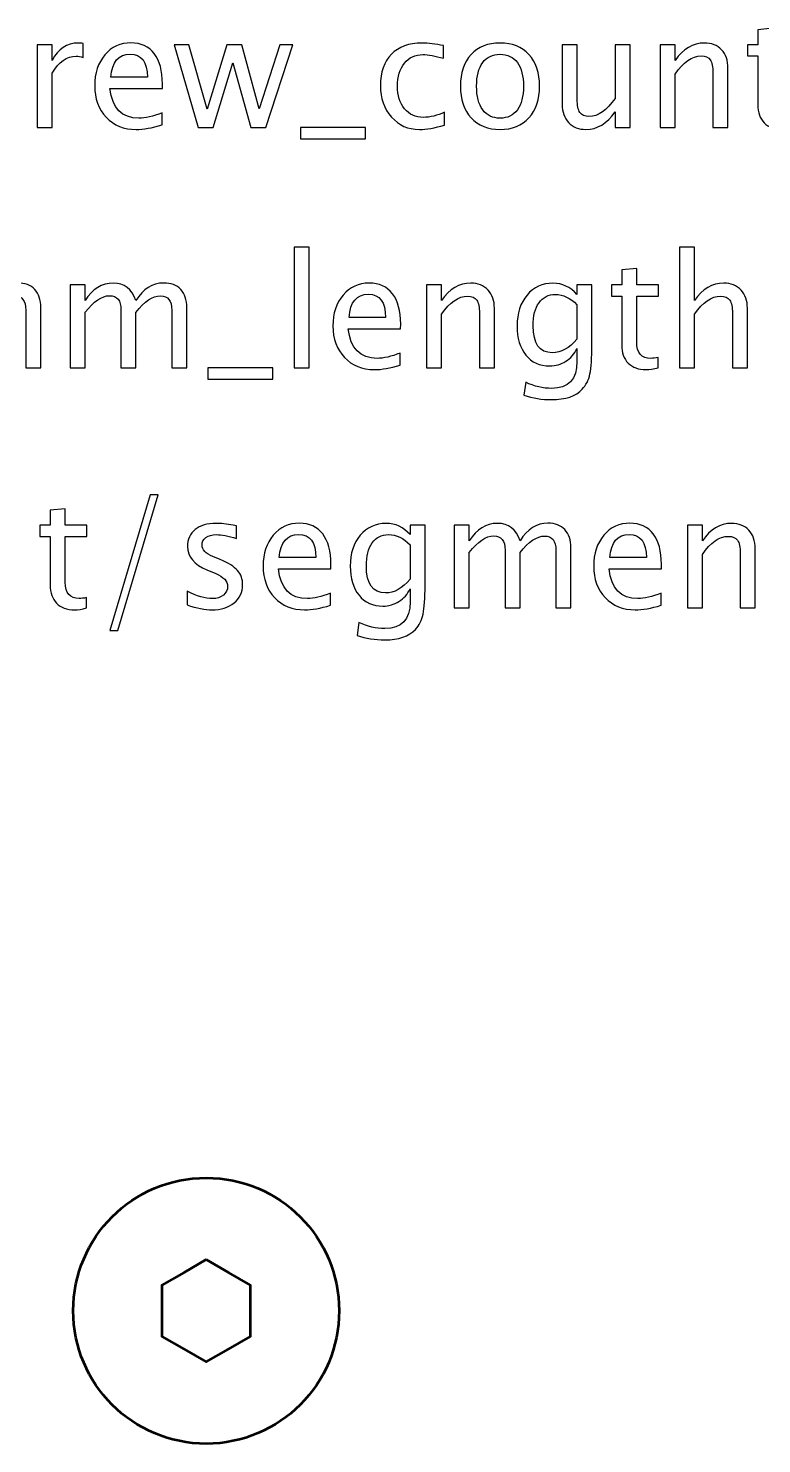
# Model space of a CAD drawing. Header units: centimetres. Extents: x -3.07 to 3.04, y -2.5 to 4.44.
# Drawn here: x -0.401 to 1.253, y 1.2 to 4.394 of the extents above; entities that cross this region are included whole.
import ezdxf

# ---------------------------------------------------------------- set-up
doc = ezdxf.new("R2010")
doc.units = ezdxf.units.CM
doc.header["$MEASUREMENT"] = 0
doc.layers.add('Layer 1', color=7, linetype='Continuous')

msp = doc.modelspace()

# ---------------------------------------------------------------- linework, layer by layer
at = {"layer": 'Layer 1', "lineweight": 53}
msp.add_ellipse((0, 1.5), major_axis=(0, 0.3), ratio=1, dxfattribs=at)
at = {"layer": 'Layer 1'}
for points, knots in [([(1.32685, 4.1705), (1.31638, 4.16762), (1.30727, 4.16621), (1.29956, 4.16621), (1.29956, 4.16621), (1.28228, 4.16621), (1.26881, 4.17115), (1.25917, 4.18102), (1.25917, 4.18102), (1.24947, 4.1909), (1.24465, 4.2046), (1.24465, 4.22218), (1.24465, 4.22218), (1.24465, 4.22218), (1.24465, 4.33201), (1.24465, 4.33201), (1.24465, 4.33201), (1.24465, 4.33201), (1.22125, 4.33201), (1.22125, 4.33201), (1.22125, 4.33201), (1.22125, 4.33201), (1.22125, 4.35741), (1.22125, 4.35741), (1.22125, 4.35741), (1.22125, 4.35741), (1.24465, 4.35741), (1.24465, 4.35741), (1.24465, 4.35741), (1.24465, 4.35741), (1.24465, 4.39122), (1.24465, 4.39122), (1.24465, 4.39122), (1.24465, 4.39122), (1.27851, 4.39446), (1.27851, 4.39446), (1.27851, 4.39446), (1.27851, 4.39446), (1.27851, 4.35741), (1.27851, 4.35741), (1.27851, 4.35741), (1.27851, 4.35741), (1.32755, 4.35741), (1.32755, 4.35741), (1.32755, 4.35741), (1.32755, 4.35741), (1.32755, 4.33201), (1.32755, 4.33201), (1.32755, 4.33201), (1.32755, 4.33201), (1.27851, 4.33201), (1.27851, 4.33201), (1.27851, 4.33201), (1.27851, 4.33201), (1.27851, 4.2283), (1.27851, 4.2283), (1.27851, 4.2283), (1.27851, 4.20384), (1.28916, 4.19161), (1.31038, 4.19161), (1.31038, 4.19161), (1.31491, 4.19161), (1.32038, 4.19237), (1.32685, 4.19384), (1.32685, 4.19384), (1.32685, 4.19384), (1.32685, 4.1705), (1.32685, 4.1705)], [0, 0, 0, 0, 0.0555556, 0.0555556, 0.0555556, 0.0555556, 0.1111111, 0.1111111, 0.1111111, 0.1111111, 0.1666667, 0.1666667, 0.1666667, 0.1666667, 0.2222222, 0.2222222, 0.2222222, 0.2222222, 0.2777778, 0.2777778, 0.2777778, 0.2777778, 0.3333333, 0.3333333, 0.3333333, 0.3333333, 0.3888889, 0.3888889, 0.3888889, 0.3888889, 0.4444444, 0.4444444, 0.4444444, 0.4444444, 0.5, 0.5, 0.5, 0.5, 0.5555556, 0.5555556, 0.5555556, 0.5555556, 0.6111111, 0.6111111, 0.6111111, 0.6111111, 0.6666667, 0.6666667, 0.6666667, 0.6666667, 0.7222222, 0.7222222, 0.7222222, 0.7222222, 0.7777778, 0.7777778, 0.7777778, 0.7777778, 0.8333333, 0.8333333, 0.8333333, 0.8333333, 0.8888889, 0.8888889, 0.8888889, 0.8888889, 1, 1, 1, 1]), ([(-0.3812, 4.17044), (-0.3812, 4.17044), (-0.3812, 4.35741), (-0.3812, 4.35741), (-0.3812, 4.35741), (-0.3812, 4.35741), (-0.34734, 4.35741), (-0.34734, 4.35741), (-0.34734, 4.35741), (-0.34734, 4.35741), (-0.34734, 4.32208), (-0.34734, 4.32208), (-0.34734, 4.32208), (-0.33387, 4.34824), (-0.31435, 4.36129), (-0.28872, 4.36129), (-0.28872, 4.36129), (-0.28525, 4.36129), (-0.2816, 4.361), (-0.27784, 4.36041), (-0.27784, 4.36041), (-0.27784, 4.36041), (-0.27784, 4.32872), (-0.27784, 4.32872), (-0.27784, 4.32872), (-0.28372, 4.33066), (-0.28889, 4.33166), (-0.29336, 4.33166), (-0.29336, 4.33166), (-0.31488, 4.33166), (-0.33287, 4.31896), (-0.34734, 4.2935), (-0.34734, 4.2935), (-0.34734, 4.2935), (-0.34734, 4.17044), (-0.34734, 4.17044), (-0.34734, 4.17044), (-0.34734, 4.17044), (-0.3812, 4.17044), (-0.3812, 4.17044)], [0, 0, 0, 0, 0.0909091, 0.0909091, 0.0909091, 0.0909091, 0.1818182, 0.1818182, 0.1818182, 0.1818182, 0.2727273, 0.2727273, 0.2727273, 0.2727273, 0.3636364, 0.3636364, 0.3636364, 0.3636364, 0.4545455, 0.4545455, 0.4545455, 0.4545455, 0.5454545, 0.5454545, 0.5454545, 0.5454545, 0.6363636, 0.6363636, 0.6363636, 0.6363636, 0.7272727, 0.7272727, 0.7272727, 0.7272727, 0.8181818, 0.8181818, 0.8181818, 0.8181818, 1, 1, 1, 1]), ([(-0.09962, 4.17644), (-0.12238, 4.16962), (-0.14184, 4.16621), (-0.15807, 4.16621), (-0.15807, 4.16621), (-0.18576, 4.16621), (-0.20828, 4.17538), (-0.22562, 4.19366), (-0.22562, 4.19366), (-0.24297, 4.21195), (-0.25167, 4.23565), (-0.25167, 4.26481), (-0.25167, 4.26481), (-0.25167, 4.29309), (-0.24403, 4.31631), (-0.22868, 4.33448), (-0.22868, 4.33448), (-0.21333, 4.35259), (-0.1937, 4.36165), (-0.16977, 4.36165), (-0.16977, 4.36165), (-0.14713, 4.36165), (-0.12961, 4.35359), (-0.11726, 4.33748), (-0.11726, 4.33748), (-0.10491, 4.32137), (-0.09874, 4.29856), (-0.09874, 4.26898), (-0.09874, 4.26898), (-0.09874, 4.26898), (-0.09892, 4.25864), (-0.09892, 4.25864), (-0.09892, 4.25864), (-0.09892, 4.25864), (-0.2171, 4.25864), (-0.2171, 4.25864), (-0.2171, 4.25864), (-0.21216, 4.21395), (-0.19034, 4.19161), (-0.15172, 4.19161), (-0.15172, 4.19161), (-0.13755, 4.19161), (-0.1202, 4.1956), (-0.09962, 4.2036), (-0.09962, 4.2036), (-0.09962, 4.2036), (-0.09962, 4.17644), (-0.09962, 4.17644)], [0, 0, 0, 0, 0.0769231, 0.0769231, 0.0769231, 0.0769231, 0.1538462, 0.1538462, 0.1538462, 0.1538462, 0.2307692, 0.2307692, 0.2307692, 0.2307692, 0.3076923, 0.3076923, 0.3076923, 0.3076923, 0.3846154, 0.3846154, 0.3846154, 0.3846154, 0.4615385, 0.4615385, 0.4615385, 0.4615385, 0.5384615, 0.5384615, 0.5384615, 0.5384615, 0.6153846, 0.6153846, 0.6153846, 0.6153846, 0.6923077, 0.6923077, 0.6923077, 0.6923077, 0.7692308, 0.7692308, 0.7692308, 0.7692308, 0.8461538, 0.8461538, 0.8461538, 0.8461538, 1, 1, 1, 1]), ([(-0.01842, 4.17044), (-0.01842, 4.17044), (-0.07204, 4.35741), (-0.07204, 4.35741), (-0.07204, 4.35741), (-0.07204, 4.35741), (-0.039, 4.35741), (-0.039, 4.35741), (-0.039, 4.35741), (-0.039, 4.35741), (0.0021, 4.21224), (0.0021, 4.21224), (0.0021, 4.21224), (0.0021, 4.21224), (0.04643, 4.35741), (0.04643, 4.35741), (0.04643, 4.35741), (0.04643, 4.35741), (0.0803, 4.35741), (0.0803, 4.35741), (0.0803, 4.35741), (0.0803, 4.35741), (0.11928, 4.21248), (0.11928, 4.21248), (0.11928, 4.21248), (0.11928, 4.21248), (0.16644, 4.35741), (0.16644, 4.35741), (0.16644, 4.35741), (0.16644, 4.35741), (0.19536, 4.35741), (0.19536, 4.35741), (0.19536, 4.35741), (0.19536, 4.35741), (0.13433, 4.17044), (0.13433, 4.17044), (0.13433, 4.17044), (0.13433, 4.17044), (0.10047, 4.17044), (0.10047, 4.17044), (0.10047, 4.17044), (0.10047, 4.17044), (0.06037, 4.31626), (0.06037, 4.31626), (0.06037, 4.31626), (0.06037, 4.31626), (0.01545, 4.17044), (0.01545, 4.17044), (0.01545, 4.17044), (0.01545, 4.17044), (-0.01842, 4.17044), (-0.01842, 4.17044)], [0, 0, 0, 0, 0.0714286, 0.0714286, 0.0714286, 0.0714286, 0.1428571, 0.1428571, 0.1428571, 0.1428571, 0.2142857, 0.2142857, 0.2142857, 0.2142857, 0.2857143, 0.2857143, 0.2857143, 0.2857143, 0.3571429, 0.3571429, 0.3571429, 0.3571429, 0.4285714, 0.4285714, 0.4285714, 0.4285714, 0.5, 0.5, 0.5, 0.5, 0.5714286, 0.5714286, 0.5714286, 0.5714286, 0.6428571, 0.6428571, 0.6428571, 0.6428571, 0.7142857, 0.7142857, 0.7142857, 0.7142857, 0.7857143, 0.7857143, 0.7857143, 0.7857143, 0.8571429, 0.8571429, 0.8571429, 0.8571429, 1, 1, 1, 1]), ([(0.53774, 4.17608), (0.51581, 4.1695), (0.49688, 4.16621), (0.48094, 4.16621), (0.48094, 4.16621), (0.45566, 4.16621), (0.43473, 4.17556), (0.41809, 4.19419), (0.41809, 4.19419), (0.40145, 4.21289), (0.3931, 4.23647), (0.3931, 4.26487), (0.3931, 4.26487), (0.3931, 4.29521), (0.40133, 4.3189), (0.41779, 4.33584), (0.41779, 4.33584), (0.43426, 4.35283), (0.45725, 4.36129), (0.48676, 4.36129), (0.48676, 4.36129), (0.50129, 4.36129), (0.51763, 4.35929), (0.53562, 4.3553), (0.53562, 4.3553), (0.53562, 4.3553), (0.53562, 4.32672), (0.53562, 4.32672), (0.53562, 4.32672), (0.51651, 4.33237), (0.50093, 4.33519), (0.48894, 4.33519), (0.48894, 4.33519), (0.47153, 4.33519), (0.4576, 4.32866), (0.44719, 4.31567), (0.44719, 4.31567), (0.43679, 4.30267), (0.43155, 4.28533), (0.43155, 4.26369), (0.43155, 4.26369), (0.43155, 4.2427), (0.43696, 4.22577), (0.44772, 4.21277), (0.44772, 4.21277), (0.45848, 4.19984), (0.47253, 4.19337), (0.49, 4.19337), (0.49, 4.19337), (0.50546, 4.19337), (0.52134, 4.19737), (0.53774, 4.20537), (0.53774, 4.20537), (0.53774, 4.20537), (0.53774, 4.17608), (0.53774, 4.17608)], [0, 0, 0, 0, 0.0666667, 0.0666667, 0.0666667, 0.0666667, 0.1333333, 0.1333333, 0.1333333, 0.1333333, 0.2, 0.2, 0.2, 0.2, 0.2666667, 0.2666667, 0.2666667, 0.2666667, 0.3333333, 0.3333333, 0.3333333, 0.3333333, 0.4, 0.4, 0.4, 0.4, 0.4666667, 0.4666667, 0.4666667, 0.4666667, 0.5333333, 0.5333333, 0.5333333, 0.5333333, 0.6, 0.6, 0.6, 0.6, 0.6666667, 0.6666667, 0.6666667, 0.6666667, 0.7333333, 0.7333333, 0.7333333, 0.7333333, 0.8, 0.8, 0.8, 0.8, 0.8666667, 0.8666667, 0.8666667, 0.8666667, 1, 1, 1, 1]), ([(0.66303, 4.16621), (0.63558, 4.16621), (0.61382, 4.17497), (0.59783, 4.19249), (0.59783, 4.19249), (0.58178, 4.21001), (0.57378, 4.23382), (0.57378, 4.26387), (0.57378, 4.26387), (0.57378, 4.29385), (0.58178, 4.31761), (0.59783, 4.33507), (0.59783, 4.33507), (0.61382, 4.35253), (0.63558, 4.36129), (0.66303, 4.36129), (0.66303, 4.36129), (0.69049, 4.36129), (0.71225, 4.35253), (0.72824, 4.33507), (0.72824, 4.33507), (0.74429, 4.31761), (0.75229, 4.29385), (0.75229, 4.26387), (0.75229, 4.26387), (0.75229, 4.23382), (0.74429, 4.21001), (0.72824, 4.19249), (0.72824, 4.19249), (0.71225, 4.17497), (0.69049, 4.16621), (0.66303, 4.16621)], [0, 0, 0, 0, 0.1111111, 0.1111111, 0.1111111, 0.1111111, 0.2222222, 0.2222222, 0.2222222, 0.2222222, 0.3333333, 0.3333333, 0.3333333, 0.3333333, 0.4444444, 0.4444444, 0.4444444, 0.4444444, 0.5555556, 0.5555556, 0.5555556, 0.5555556, 0.6666667, 0.6666667, 0.6666667, 0.6666667, 0.7777778, 0.7777778, 0.7777778, 0.7777778, 1, 1, 1, 1]), ([(0.92244, 4.17044), (0.92244, 4.17044), (0.92244, 4.2056), (0.92244, 4.2056), (0.92244, 4.2056), (0.90439, 4.17932), (0.88246, 4.16621), (0.85671, 4.16621), (0.85671, 4.16621), (0.84036, 4.16621), (0.82737, 4.17132), (0.81772, 4.18161), (0.81772, 4.18161), (0.80802, 4.1919), (0.8032, 4.20572), (0.8032, 4.22318), (0.8032, 4.22318), (0.8032, 4.22318), (0.8032, 4.35741), (0.8032, 4.35741), (0.8032, 4.35741), (0.8032, 4.35741), (0.83707, 4.35741), (0.83707, 4.35741), (0.83707, 4.35741), (0.83707, 4.35741), (0.83707, 4.23423), (0.83707, 4.23423), (0.83707, 4.23423), (0.83707, 4.22018), (0.83912, 4.21025), (0.84318, 4.20437), (0.84318, 4.20437), (0.8473, 4.19843), (0.85412, 4.19549), (0.8637, 4.19549), (0.8637, 4.19549), (0.8844, 4.19549), (0.90404, 4.20907), (0.92244, 4.23629), (0.92244, 4.23629), (0.92244, 4.23629), (0.92244, 4.35741), (0.92244, 4.35741), (0.92244, 4.35741), (0.92244, 4.35741), (0.95631, 4.35741), (0.95631, 4.35741), (0.95631, 4.35741), (0.95631, 4.35741), (0.95631, 4.17044), (0.95631, 4.17044), (0.95631, 4.17044), (0.95631, 4.17044), (0.92244, 4.17044), (0.92244, 4.17044)], [0, 0, 0, 0, 0.0666667, 0.0666667, 0.0666667, 0.0666667, 0.1333333, 0.1333333, 0.1333333, 0.1333333, 0.2, 0.2, 0.2, 0.2, 0.2666667, 0.2666667, 0.2666667, 0.2666667, 0.3333333, 0.3333333, 0.3333333, 0.3333333, 0.4, 0.4, 0.4, 0.4, 0.4666667, 0.4666667, 0.4666667, 0.4666667, 0.5333333, 0.5333333, 0.5333333, 0.5333333, 0.6, 0.6, 0.6, 0.6, 0.6666667, 0.6666667, 0.6666667, 0.6666667, 0.7333333, 0.7333333, 0.7333333, 0.7333333, 0.8, 0.8, 0.8, 0.8, 0.8666667, 0.8666667, 0.8666667, 0.8666667, 1, 1, 1, 1]), ([(1.02428, 4.17044), (1.02428, 4.17044), (1.02428, 4.35741), (1.02428, 4.35741), (1.02428, 4.35741), (1.02428, 4.35741), (1.05814, 4.35741), (1.05814, 4.35741), (1.05814, 4.35741), (1.05814, 4.35741), (1.05814, 4.32208), (1.05814, 4.32208), (1.05814, 4.32208), (1.07608, 4.34824), (1.09807, 4.36129), (1.12405, 4.36129), (1.12405, 4.36129), (1.1404, 4.36129), (1.15339, 4.35618), (1.16298, 4.34589), (1.16298, 4.34589), (1.17256, 4.33566), (1.17738, 4.32184), (1.17738, 4.30456), (1.17738, 4.30456), (1.17738, 4.30456), (1.17738, 4.17044), (1.17738, 4.17044), (1.17738, 4.17044), (1.17738, 4.17044), (1.14352, 4.17044), (1.14352, 4.17044), (1.14352, 4.17044), (1.14352, 4.17044), (1.14352, 4.2935), (1.14352, 4.2935), (1.14352, 4.2935), (1.14352, 4.30738), (1.14146, 4.31726), (1.1374, 4.32313), (1.1374, 4.32313), (1.13329, 4.32907), (1.12652, 4.33201), (1.11706, 4.33201), (1.11706, 4.33201), (1.09624, 4.33201), (1.07661, 4.31843), (1.05814, 4.29127), (1.05814, 4.29127), (1.05814, 4.29127), (1.05814, 4.17044), (1.05814, 4.17044), (1.05814, 4.17044), (1.05814, 4.17044), (1.02428, 4.17044), (1.02428, 4.17044)], [0, 0, 0, 0, 0.0666667, 0.0666667, 0.0666667, 0.0666667, 0.1333333, 0.1333333, 0.1333333, 0.1333333, 0.2, 0.2, 0.2, 0.2, 0.2666667, 0.2666667, 0.2666667, 0.2666667, 0.3333333, 0.3333333, 0.3333333, 0.3333333, 0.4, 0.4, 0.4, 0.4, 0.4666667, 0.4666667, 0.4666667, 0.4666667, 0.5333333, 0.5333333, 0.5333333, 0.5333333, 0.6, 0.6, 0.6, 0.6, 0.6666667, 0.6666667, 0.6666667, 0.6666667, 0.7333333, 0.7333333, 0.7333333, 0.7333333, 0.8, 0.8, 0.8, 0.8, 0.8666667, 0.8666667, 0.8666667, 0.8666667, 1, 1, 1, 1]), ([(-0.21533, 4.28404), (-0.21533, 4.28404), (-0.13278, 4.28404), (-0.13278, 4.28404), (-0.13278, 4.28404), (-0.13278, 4.31884), (-0.14578, 4.33625), (-0.17171, 4.33625), (-0.17171, 4.33625), (-0.19781, 4.33625), (-0.21233, 4.31884), (-0.21533, 4.28404)], [0, 0, 0, 0, 0.25, 0.25, 0.25, 0.25, 0.5, 0.5, 0.5, 0.5, 1, 1, 1, 1]), ([(0.66297, 4.19161), (0.67973, 4.19161), (0.69278, 4.1979), (0.70207, 4.21054), (0.70207, 4.21054), (0.71131, 4.22312), (0.71595, 4.24094), (0.71595, 4.26387), (0.71595, 4.26387), (0.71595, 4.28674), (0.71131, 4.3045), (0.70207, 4.31708), (0.70207, 4.31708), (0.69278, 4.3296), (0.67973, 4.33589), (0.66297, 4.33589), (0.66297, 4.33589), (0.64616, 4.33589), (0.63311, 4.3296), (0.62393, 4.31708), (0.62393, 4.31708), (0.6147, 4.3045), (0.61012, 4.28674), (0.61012, 4.26387), (0.61012, 4.26387), (0.61012, 4.24094), (0.6147, 4.22312), (0.62393, 4.21054), (0.62393, 4.21054), (0.63311, 4.1979), (0.64616, 4.19161), (0.66297, 4.19161)], [0, 0, 0, 0, 0.1111111, 0.1111111, 0.1111111, 0.1111111, 0.2222222, 0.2222222, 0.2222222, 0.2222222, 0.3333333, 0.3333333, 0.3333333, 0.3333333, 0.4444444, 0.4444444, 0.4444444, 0.4444444, 0.5555556, 0.5555556, 0.5555556, 0.5555556, 0.6666667, 0.6666667, 0.6666667, 0.6666667, 0.7777778, 0.7777778, 0.7777778, 0.7777778, 1, 1, 1, 1]), ([(0.21248, 4.14504), (0.21248, 4.14504), (0.21248, 4.17044), (0.21248, 4.17044), (0.21248, 4.17044), (0.21248, 4.17044), (0.35923, 4.17044), (0.35923, 4.17044), (0.35923, 4.17044), (0.35923, 4.17044), (0.35923, 4.14504), (0.35923, 4.14504), (0.35923, 4.14504), (0.35923, 4.14504), (0.21248, 4.14504), (0.21248, 4.14504)], [0, 0, 0, 0, 0.2, 0.2, 0.2, 0.2, 0.4, 0.4, 0.4, 0.4, 0.6, 0.6, 0.6, 0.6, 1, 1, 1, 1]), ([(0.19876, 3.62834), (0.19876, 3.62834), (0.19876, 3.90033), (0.19876, 3.90033), (0.19876, 3.90033), (0.19876, 3.90033), (0.23262, 3.90033), (0.23262, 3.90033), (0.23262, 3.90033), (0.23262, 3.90033), (0.23262, 3.62834), (0.23262, 3.62834), (0.23262, 3.62834), (0.23262, 3.62834), (0.19876, 3.62834), (0.19876, 3.62834)], [0, 0, 0, 0, 0.2, 0.2, 0.2, 0.2, 0.4, 0.4, 0.4, 0.4, 0.6, 0.6, 0.6, 0.6, 1, 1, 1, 1]), ([(1.06813, 3.62834), (1.06813, 3.62834), (1.06813, 3.90033), (1.06813, 3.90033), (1.06813, 3.90033), (1.06813, 3.90033), (1.10199, 3.90033), (1.10199, 3.90033), (1.10199, 3.90033), (1.10199, 3.90033), (1.10199, 3.77998), (1.10199, 3.77998), (1.10199, 3.77998), (1.11993, 3.80614), (1.14192, 3.81919), (1.1679, 3.81919), (1.1679, 3.81919), (1.18425, 3.81919), (1.19724, 3.81408), (1.20683, 3.80379), (1.20683, 3.80379), (1.21641, 3.79356), (1.22123, 3.77974), (1.22123, 3.76246), (1.22123, 3.76246), (1.22123, 3.76246), (1.22123, 3.62834), (1.22123, 3.62834), (1.22123, 3.62834), (1.22123, 3.62834), (1.18737, 3.62834), (1.18737, 3.62834), (1.18737, 3.62834), (1.18737, 3.62834), (1.18737, 3.7514), (1.18737, 3.7514), (1.18737, 3.7514), (1.18737, 3.76528), (1.18531, 3.77516), (1.18125, 3.78103), (1.18125, 3.78103), (1.17714, 3.78697), (1.17037, 3.78991), (1.16091, 3.78991), (1.16091, 3.78991), (1.14009, 3.78991), (1.12046, 3.77633), (1.10199, 3.74917), (1.10199, 3.74917), (1.10199, 3.74917), (1.10199, 3.62834), (1.10199, 3.62834), (1.10199, 3.62834), (1.10199, 3.62834), (1.06813, 3.62834), (1.06813, 3.62834)], [0, 0, 0, 0, 0.0666667, 0.0666667, 0.0666667, 0.0666667, 0.1333333, 0.1333333, 0.1333333, 0.1333333, 0.2, 0.2, 0.2, 0.2, 0.2666667, 0.2666667, 0.2666667, 0.2666667, 0.3333333, 0.3333333, 0.3333333, 0.3333333, 0.4, 0.4, 0.4, 0.4, 0.4666667, 0.4666667, 0.4666667, 0.4666667, 0.5333333, 0.5333333, 0.5333333, 0.5333333, 0.6, 0.6, 0.6, 0.6, 0.6666667, 0.6666667, 0.6666667, 0.6666667, 0.7333333, 0.7333333, 0.7333333, 0.7333333, 0.8, 0.8, 0.8, 0.8, 0.8666667, 0.8666667, 0.8666667, 0.8666667, 1, 1, 1, 1]), ([(1.0198, 3.6284), (1.00933, 3.62552), (1.00022, 3.62411), (0.99251, 3.62411), (0.99251, 3.62411), (0.97523, 3.62411), (0.96176, 3.62905), (0.95212, 3.63892), (0.95212, 3.63892), (0.94242, 3.6488), (0.9376, 3.6625), (0.9376, 3.68008), (0.9376, 3.68008), (0.9376, 3.68008), (0.9376, 3.78991), (0.9376, 3.78991), (0.9376, 3.78991), (0.9376, 3.78991), (0.9142, 3.78991), (0.9142, 3.78991), (0.9142, 3.78991), (0.9142, 3.78991), (0.9142, 3.81531), (0.9142, 3.81531), (0.9142, 3.81531), (0.9142, 3.81531), (0.9376, 3.81531), (0.9376, 3.81531), (0.9376, 3.81531), (0.9376, 3.81531), (0.9376, 3.84912), (0.9376, 3.84912), (0.9376, 3.84912), (0.9376, 3.84912), (0.97146, 3.85236), (0.97146, 3.85236), (0.97146, 3.85236), (0.97146, 3.85236), (0.97146, 3.81531), (0.97146, 3.81531), (0.97146, 3.81531), (0.97146, 3.81531), (1.0205, 3.81531), (1.0205, 3.81531), (1.0205, 3.81531), (1.0205, 3.81531), (1.0205, 3.78991), (1.0205, 3.78991), (1.0205, 3.78991), (1.0205, 3.78991), (0.97146, 3.78991), (0.97146, 3.78991), (0.97146, 3.78991), (0.97146, 3.78991), (0.97146, 3.6862), (0.97146, 3.6862), (0.97146, 3.6862), (0.97146, 3.66174), (0.98211, 3.64951), (1.00333, 3.64951), (1.00333, 3.64951), (1.00786, 3.64951), (1.01333, 3.65027), (1.0198, 3.65174), (1.0198, 3.65174), (1.0198, 3.65174), (1.0198, 3.6284), (1.0198, 3.6284)], [0, 0, 0, 0, 0.0555556, 0.0555556, 0.0555556, 0.0555556, 0.1111111, 0.1111111, 0.1111111, 0.1111111, 0.1666667, 0.1666667, 0.1666667, 0.1666667, 0.2222222, 0.2222222, 0.2222222, 0.2222222, 0.2777778, 0.2777778, 0.2777778, 0.2777778, 0.3333333, 0.3333333, 0.3333333, 0.3333333, 0.3888889, 0.3888889, 0.3888889, 0.3888889, 0.4444444, 0.4444444, 0.4444444, 0.4444444, 0.5, 0.5, 0.5, 0.5, 0.5555556, 0.5555556, 0.5555556, 0.5555556, 0.6111111, 0.6111111, 0.6111111, 0.6111111, 0.6666667, 0.6666667, 0.6666667, 0.6666667, 0.7222222, 0.7222222, 0.7222222, 0.7222222, 0.7777778, 0.7777778, 0.7777778, 0.7777778, 0.8333333, 0.8333333, 0.8333333, 0.8333333, 0.8888889, 0.8888889, 0.8888889, 0.8888889, 1, 1, 1, 1]), ([(-0.63639, 3.62834), (-0.63639, 3.62834), (-0.63639, 3.81531), (-0.63639, 3.81531), (-0.63639, 3.81531), (-0.63639, 3.81531), (-0.60253, 3.81531), (-0.60253, 3.81531), (-0.60253, 3.81531), (-0.60253, 3.81531), (-0.60253, 3.77998), (-0.60253, 3.77998), (-0.60253, 3.77998), (-0.586, 3.80614), (-0.56484, 3.81919), (-0.53891, 3.81919), (-0.53891, 3.81919), (-0.51392, 3.81919), (-0.49693, 3.80614), (-0.48787, 3.77998), (-0.48787, 3.77998), (-0.47182, 3.80638), (-0.45089, 3.81955), (-0.4252, 3.81955), (-0.4252, 3.81955), (-0.40879, 3.81955), (-0.39603, 3.81473), (-0.38692, 3.80502), (-0.38692, 3.80502), (-0.37781, 3.79532), (-0.37322, 3.78174), (-0.37322, 3.76428), (-0.37322, 3.76428), (-0.37322, 3.76428), (-0.37322, 3.62834), (-0.37322, 3.62834), (-0.37322, 3.62834), (-0.37322, 3.62834), (-0.40709, 3.62834), (-0.40709, 3.62834), (-0.40709, 3.62834), (-0.40709, 3.62834), (-0.40709, 3.75869), (-0.40709, 3.75869), (-0.40709, 3.75869), (-0.40709, 3.77998), (-0.41555, 3.79062), (-0.43249, 3.79062), (-0.43249, 3.79062), (-0.45007, 3.79062), (-0.46853, 3.77821), (-0.48787, 3.75334), (-0.48787, 3.75334), (-0.48787, 3.75334), (-0.48787, 3.62834), (-0.48787, 3.62834), (-0.48787, 3.62834), (-0.48787, 3.62834), (-0.52174, 3.62834), (-0.52174, 3.62834), (-0.52174, 3.62834), (-0.52174, 3.62834), (-0.52174, 3.75881), (-0.52174, 3.75881), (-0.52174, 3.75881), (-0.52174, 3.78027), (-0.53032, 3.79097), (-0.54755, 3.79097), (-0.54755, 3.79097), (-0.56466, 3.79097), (-0.58301, 3.77851), (-0.60253, 3.75352), (-0.60253, 3.75352), (-0.60253, 3.75352), (-0.60253, 3.62834), (-0.60253, 3.62834), (-0.60253, 3.62834), (-0.60253, 3.62834), (-0.63639, 3.62834), (-0.63639, 3.62834)], [0, 0, 0, 0, 0.047619, 0.047619, 0.047619, 0.047619, 0.0952381, 0.0952381, 0.0952381, 0.0952381, 0.1428571, 0.1428571, 0.1428571, 0.1428571, 0.1904762, 0.1904762, 0.1904762, 0.1904762, 0.2380952, 0.2380952, 0.2380952, 0.2380952, 0.2857143, 0.2857143, 0.2857143, 0.2857143, 0.3333333, 0.3333333, 0.3333333, 0.3333333, 0.3809524, 0.3809524, 0.3809524, 0.3809524, 0.4285714, 0.4285714, 0.4285714, 0.4285714, 0.4761905, 0.4761905, 0.4761905, 0.4761905, 0.5238095, 0.5238095, 0.5238095, 0.5238095, 0.5714286, 0.5714286, 0.5714286, 0.5714286, 0.6190476, 0.6190476, 0.6190476, 0.6190476, 0.6666667, 0.6666667, 0.6666667, 0.6666667, 0.7142857, 0.7142857, 0.7142857, 0.7142857, 0.7619048, 0.7619048, 0.7619048, 0.7619048, 0.8095238, 0.8095238, 0.8095238, 0.8095238, 0.8571429, 0.8571429, 0.8571429, 0.8571429, 0.9047619, 0.9047619, 0.9047619, 0.9047619, 1, 1, 1, 1]), ([(-0.30701, 3.62834), (-0.30701, 3.62834), (-0.30701, 3.81531), (-0.30701, 3.81531), (-0.30701, 3.81531), (-0.30701, 3.81531), (-0.27315, 3.81531), (-0.27315, 3.81531), (-0.27315, 3.81531), (-0.27315, 3.81531), (-0.27315, 3.77998), (-0.27315, 3.77998), (-0.27315, 3.77998), (-0.25662, 3.80614), (-0.23546, 3.81919), (-0.20953, 3.81919), (-0.20953, 3.81919), (-0.18454, 3.81919), (-0.16755, 3.80614), (-0.15849, 3.77998), (-0.15849, 3.77998), (-0.14244, 3.80638), (-0.12151, 3.81955), (-0.09582, 3.81955), (-0.09582, 3.81955), (-0.07941, 3.81955), (-0.06665, 3.81473), (-0.05754, 3.80502), (-0.05754, 3.80502), (-0.04843, 3.79532), (-0.04384, 3.78174), (-0.04384, 3.76428), (-0.04384, 3.76428), (-0.04384, 3.76428), (-0.04384, 3.62834), (-0.04384, 3.62834), (-0.04384, 3.62834), (-0.04384, 3.62834), (-0.07771, 3.62834), (-0.07771, 3.62834), (-0.07771, 3.62834), (-0.07771, 3.62834), (-0.07771, 3.75869), (-0.07771, 3.75869), (-0.07771, 3.75869), (-0.07771, 3.77998), (-0.08617, 3.79062), (-0.10311, 3.79062), (-0.10311, 3.79062), (-0.12069, 3.79062), (-0.13915, 3.77821), (-0.15849, 3.75334), (-0.15849, 3.75334), (-0.15849, 3.75334), (-0.15849, 3.62834), (-0.15849, 3.62834), (-0.15849, 3.62834), (-0.15849, 3.62834), (-0.19236, 3.62834), (-0.19236, 3.62834), (-0.19236, 3.62834), (-0.19236, 3.62834), (-0.19236, 3.75881), (-0.19236, 3.75881), (-0.19236, 3.75881), (-0.19236, 3.78027), (-0.20094, 3.79097), (-0.21817, 3.79097), (-0.21817, 3.79097), (-0.23528, 3.79097), (-0.25363, 3.77851), (-0.27315, 3.75352), (-0.27315, 3.75352), (-0.27315, 3.75352), (-0.27315, 3.62834), (-0.27315, 3.62834), (-0.27315, 3.62834), (-0.27315, 3.62834), (-0.30701, 3.62834), (-0.30701, 3.62834)], [0, 0, 0, 0, 0.047619, 0.047619, 0.047619, 0.047619, 0.0952381, 0.0952381, 0.0952381, 0.0952381, 0.1428571, 0.1428571, 0.1428571, 0.1428571, 0.1904762, 0.1904762, 0.1904762, 0.1904762, 0.2380952, 0.2380952, 0.2380952, 0.2380952, 0.2857143, 0.2857143, 0.2857143, 0.2857143, 0.3333333, 0.3333333, 0.3333333, 0.3333333, 0.3809524, 0.3809524, 0.3809524, 0.3809524, 0.4285714, 0.4285714, 0.4285714, 0.4285714, 0.4761905, 0.4761905, 0.4761905, 0.4761905, 0.5238095, 0.5238095, 0.5238095, 0.5238095, 0.5714286, 0.5714286, 0.5714286, 0.5714286, 0.6190476, 0.6190476, 0.6190476, 0.6190476, 0.6666667, 0.6666667, 0.6666667, 0.6666667, 0.7142857, 0.7142857, 0.7142857, 0.7142857, 0.7619048, 0.7619048, 0.7619048, 0.7619048, 0.8095238, 0.8095238, 0.8095238, 0.8095238, 0.8571429, 0.8571429, 0.8571429, 0.8571429, 0.9047619, 0.9047619, 0.9047619, 0.9047619, 1, 1, 1, 1]), ([(0.43794, 3.63434), (0.41518, 3.62752), (0.39572, 3.62411), (0.37949, 3.62411), (0.37949, 3.62411), (0.3518, 3.62411), (0.32928, 3.63328), (0.31194, 3.65156), (0.31194, 3.65156), (0.29459, 3.66985), (0.28589, 3.69355), (0.28589, 3.72271), (0.28589, 3.72271), (0.28589, 3.75099), (0.29353, 3.77421), (0.30888, 3.79238), (0.30888, 3.79238), (0.32423, 3.81049), (0.34386, 3.81955), (0.36779, 3.81955), (0.36779, 3.81955), (0.39043, 3.81955), (0.40795, 3.81149), (0.4203, 3.79538), (0.4203, 3.79538), (0.43265, 3.77927), (0.43882, 3.75646), (0.43882, 3.72688), (0.43882, 3.72688), (0.43882, 3.72688), (0.43864, 3.71654), (0.43864, 3.71654), (0.43864, 3.71654), (0.43864, 3.71654), (0.32046, 3.71654), (0.32046, 3.71654), (0.32046, 3.71654), (0.3254, 3.67185), (0.34722, 3.64951), (0.38584, 3.64951), (0.38584, 3.64951), (0.40001, 3.64951), (0.41736, 3.6535), (0.43794, 3.6615), (0.43794, 3.6615), (0.43794, 3.6615), (0.43794, 3.63434), (0.43794, 3.63434)], [0, 0, 0, 0, 0.0769231, 0.0769231, 0.0769231, 0.0769231, 0.1538462, 0.1538462, 0.1538462, 0.1538462, 0.2307692, 0.2307692, 0.2307692, 0.2307692, 0.3076923, 0.3076923, 0.3076923, 0.3076923, 0.3846154, 0.3846154, 0.3846154, 0.3846154, 0.4615385, 0.4615385, 0.4615385, 0.4615385, 0.5384615, 0.5384615, 0.5384615, 0.5384615, 0.6153846, 0.6153846, 0.6153846, 0.6153846, 0.6923077, 0.6923077, 0.6923077, 0.6923077, 0.7692308, 0.7692308, 0.7692308, 0.7692308, 0.8461538, 0.8461538, 0.8461538, 0.8461538, 1, 1, 1, 1]), ([(0.49727, 3.62834), (0.49727, 3.62834), (0.49727, 3.81531), (0.49727, 3.81531), (0.49727, 3.81531), (0.49727, 3.81531), (0.53113, 3.81531), (0.53113, 3.81531), (0.53113, 3.81531), (0.53113, 3.81531), (0.53113, 3.77998), (0.53113, 3.77998), (0.53113, 3.77998), (0.54907, 3.80614), (0.57106, 3.81919), (0.59704, 3.81919), (0.59704, 3.81919), (0.61339, 3.81919), (0.62638, 3.81408), (0.63597, 3.80379), (0.63597, 3.80379), (0.64555, 3.79356), (0.65037, 3.77974), (0.65037, 3.76246), (0.65037, 3.76246), (0.65037, 3.76246), (0.65037, 3.62834), (0.65037, 3.62834), (0.65037, 3.62834), (0.65037, 3.62834), (0.61651, 3.62834), (0.61651, 3.62834), (0.61651, 3.62834), (0.61651, 3.62834), (0.61651, 3.7514), (0.61651, 3.7514), (0.61651, 3.7514), (0.61651, 3.76528), (0.61445, 3.77516), (0.61039, 3.78103), (0.61039, 3.78103), (0.60628, 3.78697), (0.59951, 3.78991), (0.59005, 3.78991), (0.59005, 3.78991), (0.56923, 3.78991), (0.5496, 3.77633), (0.53113, 3.74917), (0.53113, 3.74917), (0.53113, 3.74917), (0.53113, 3.62834), (0.53113, 3.62834), (0.53113, 3.62834), (0.53113, 3.62834), (0.49727, 3.62834), (0.49727, 3.62834)], [0, 0, 0, 0, 0.0666667, 0.0666667, 0.0666667, 0.0666667, 0.1333333, 0.1333333, 0.1333333, 0.1333333, 0.2, 0.2, 0.2, 0.2, 0.2666667, 0.2666667, 0.2666667, 0.2666667, 0.3333333, 0.3333333, 0.3333333, 0.3333333, 0.4, 0.4, 0.4, 0.4, 0.4666667, 0.4666667, 0.4666667, 0.4666667, 0.5333333, 0.5333333, 0.5333333, 0.5333333, 0.6, 0.6, 0.6, 0.6, 0.6666667, 0.6666667, 0.6666667, 0.6666667, 0.7333333, 0.7333333, 0.7333333, 0.7333333, 0.8, 0.8, 0.8, 0.8, 0.8666667, 0.8666667, 0.8666667, 0.8666667, 1, 1, 1, 1]), ([(0.71693, 3.56625), (0.71693, 3.56625), (0.72093, 3.59553), (0.72093, 3.59553), (0.72093, 3.59553), (0.74057, 3.58636), (0.76003, 3.58177), (0.77926, 3.58177), (0.77926, 3.58177), (0.81742, 3.58177), (0.83652, 3.602), (0.83652, 3.64239), (0.83652, 3.64239), (0.83652, 3.64239), (0.83652, 3.67179), (0.83652, 3.67179), (0.83652, 3.67179), (0.83065, 3.65938), (0.8223, 3.6498), (0.81142, 3.64292), (0.81142, 3.64292), (0.80054, 3.63604), (0.78843, 3.63257), (0.77508, 3.63257), (0.77508, 3.63257), (0.75245, 3.63257), (0.73451, 3.64069), (0.72128, 3.65692), (0.72128, 3.65692), (0.70805, 3.67314), (0.70141, 3.69513), (0.70141, 3.72289), (0.70141, 3.72289), (0.70141, 3.75128), (0.70894, 3.77445), (0.72399, 3.79238), (0.72399, 3.79238), (0.7391, 3.81026), (0.75856, 3.81919), (0.78249, 3.81919), (0.78249, 3.81919), (0.80342, 3.81919), (0.82147, 3.81073), (0.83652, 3.79374), (0.83652, 3.79374), (0.83652, 3.79374), (0.83652, 3.81531), (0.83652, 3.81531), (0.83652, 3.81531), (0.83652, 3.81531), (0.87039, 3.81531), (0.87039, 3.81531), (0.87039, 3.81531), (0.87039, 3.81531), (0.87039, 3.67938), (0.87039, 3.67938), (0.87039, 3.67938), (0.87039, 3.65015), (0.86886, 3.62852), (0.86581, 3.61446), (0.86581, 3.61446), (0.86281, 3.60041), (0.85704, 3.58889), (0.8487, 3.57995), (0.8487, 3.57995), (0.83388, 3.56425), (0.81071, 3.55637), (0.77926, 3.55637), (0.77926, 3.55637), (0.75768, 3.55637), (0.73692, 3.55967), (0.71693, 3.56625)], [0, 0, 0, 0, 0.0526316, 0.0526316, 0.0526316, 0.0526316, 0.1052632, 0.1052632, 0.1052632, 0.1052632, 0.1578947, 0.1578947, 0.1578947, 0.1578947, 0.2105263, 0.2105263, 0.2105263, 0.2105263, 0.2631579, 0.2631579, 0.2631579, 0.2631579, 0.3157895, 0.3157895, 0.3157895, 0.3157895, 0.3684211, 0.3684211, 0.3684211, 0.3684211, 0.4210526, 0.4210526, 0.4210526, 0.4210526, 0.4736842, 0.4736842, 0.4736842, 0.4736842, 0.5263158, 0.5263158, 0.5263158, 0.5263158, 0.5789474, 0.5789474, 0.5789474, 0.5789474, 0.6315789, 0.6315789, 0.6315789, 0.6315789, 0.6842105, 0.6842105, 0.6842105, 0.6842105, 0.7368421, 0.7368421, 0.7368421, 0.7368421, 0.7894737, 0.7894737, 0.7894737, 0.7894737, 0.8421053, 0.8421053, 0.8421053, 0.8421053, 0.8947368, 0.8947368, 0.8947368, 0.8947368, 1, 1, 1, 1]), ([(0.32223, 3.74194), (0.32223, 3.74194), (0.40478, 3.74194), (0.40478, 3.74194), (0.40478, 3.74194), (0.40478, 3.77674), (0.39178, 3.79415), (0.36585, 3.79415), (0.36585, 3.79415), (0.33975, 3.79415), (0.32523, 3.77674), (0.32223, 3.74194)], [0, 0, 0, 0, 0.25, 0.25, 0.25, 0.25, 0.5, 0.5, 0.5, 0.5, 1, 1, 1, 1]), ([(0.83652, 3.69302), (0.83652, 3.69302), (0.83652, 3.77057), (0.83652, 3.77057), (0.83652, 3.77057), (0.82159, 3.78603), (0.8053, 3.79379), (0.78772, 3.79379), (0.78772, 3.79379), (0.77208, 3.79379), (0.75985, 3.78756), (0.75103, 3.77504), (0.75103, 3.77504), (0.74216, 3.76257), (0.73775, 3.74523), (0.73775, 3.72312), (0.73775, 3.72312), (0.73775, 3.68249), (0.75215, 3.66221), (0.78102, 3.66221), (0.78102, 3.66221), (0.80066, 3.66221), (0.81918, 3.6725), (0.83652, 3.69302)], [0, 0, 0, 0, 0.1428571, 0.1428571, 0.1428571, 0.1428571, 0.2857143, 0.2857143, 0.2857143, 0.2857143, 0.4285714, 0.4285714, 0.4285714, 0.4285714, 0.5714286, 0.5714286, 0.5714286, 0.5714286, 0.7142857, 0.7142857, 0.7142857, 0.7142857, 1, 1, 1, 1]), ([(0.00332, 3.60294), (0.00332, 3.60294), (0.00332, 3.62834), (0.00332, 3.62834), (0.00332, 3.62834), (0.00332, 3.62834), (0.15007, 3.62834), (0.15007, 3.62834), (0.15007, 3.62834), (0.15007, 3.62834), (0.15007, 3.60294), (0.15007, 3.60294), (0.15007, 3.60294), (0.15007, 3.60294), (0.00332, 3.60294), (0.00332, 3.60294)], [0, 0, 0, 0, 0.2, 0.2, 0.2, 0.2, 0.4, 0.4, 0.4, 0.4, 0.6, 0.6, 0.6, 0.6, 1, 1, 1, 1]), ([(-0.21735, 3.03509), (-0.21735, 3.03509), (-0.12663, 3.3413), (-0.12663, 3.3413), (-0.12663, 3.3413), (-0.12663, 3.3413), (-0.10869, 3.3413), (-0.10869, 3.3413), (-0.10869, 3.3413), (-0.10869, 3.3413), (-0.19942, 3.03509), (-0.19942, 3.03509), (-0.19942, 3.03509), (-0.19942, 3.03509), (-0.21735, 3.03509), (-0.21735, 3.03509)], [0, 0, 0, 0, 0.2, 0.2, 0.2, 0.2, 0.4, 0.4, 0.4, 0.4, 0.6, 0.6, 0.6, 0.6, 1, 1, 1, 1]), ([(-0.26991, 3.0863), (-0.28038, 3.08342), (-0.28949, 3.08201), (-0.2972, 3.08201), (-0.2972, 3.08201), (-0.31448, 3.08201), (-0.32795, 3.08695), (-0.33759, 3.09682), (-0.33759, 3.09682), (-0.34729, 3.1067), (-0.35211, 3.1204), (-0.35211, 3.13798), (-0.35211, 3.13798), (-0.35211, 3.13798), (-0.35211, 3.24781), (-0.35211, 3.24781), (-0.35211, 3.24781), (-0.35211, 3.24781), (-0.37551, 3.24781), (-0.37551, 3.24781), (-0.37551, 3.24781), (-0.37551, 3.24781), (-0.37551, 3.27321), (-0.37551, 3.27321), (-0.37551, 3.27321), (-0.37551, 3.27321), (-0.35211, 3.27321), (-0.35211, 3.27321), (-0.35211, 3.27321), (-0.35211, 3.27321), (-0.35211, 3.30702), (-0.35211, 3.30702), (-0.35211, 3.30702), (-0.35211, 3.30702), (-0.31825, 3.31026), (-0.31825, 3.31026), (-0.31825, 3.31026), (-0.31825, 3.31026), (-0.31825, 3.27321), (-0.31825, 3.27321), (-0.31825, 3.27321), (-0.31825, 3.27321), (-0.26921, 3.27321), (-0.26921, 3.27321), (-0.26921, 3.27321), (-0.26921, 3.27321), (-0.26921, 3.24781), (-0.26921, 3.24781), (-0.26921, 3.24781), (-0.26921, 3.24781), (-0.31825, 3.24781), (-0.31825, 3.24781), (-0.31825, 3.24781), (-0.31825, 3.24781), (-0.31825, 3.1441), (-0.31825, 3.1441), (-0.31825, 3.1441), (-0.31825, 3.11964), (-0.3076, 3.10741), (-0.28638, 3.10741), (-0.28638, 3.10741), (-0.28185, 3.10741), (-0.27638, 3.10817), (-0.26991, 3.10964), (-0.26991, 3.10964), (-0.26991, 3.10964), (-0.26991, 3.0863), (-0.26991, 3.0863)], [0, 0, 0, 0, 0.0555556, 0.0555556, 0.0555556, 0.0555556, 0.1111111, 0.1111111, 0.1111111, 0.1111111, 0.1666667, 0.1666667, 0.1666667, 0.1666667, 0.2222222, 0.2222222, 0.2222222, 0.2222222, 0.2777778, 0.2777778, 0.2777778, 0.2777778, 0.3333333, 0.3333333, 0.3333333, 0.3333333, 0.3888889, 0.3888889, 0.3888889, 0.3888889, 0.4444444, 0.4444444, 0.4444444, 0.4444444, 0.5, 0.5, 0.5, 0.5, 0.5555556, 0.5555556, 0.5555556, 0.5555556, 0.6111111, 0.6111111, 0.6111111, 0.6111111, 0.6666667, 0.6666667, 0.6666667, 0.6666667, 0.7222222, 0.7222222, 0.7222222, 0.7222222, 0.7777778, 0.7777778, 0.7777778, 0.7777778, 0.8333333, 0.8333333, 0.8333333, 0.8333333, 0.8888889, 0.8888889, 0.8888889, 0.8888889, 1, 1, 1, 1]), ([(-0.04332, 3.09294), (-0.04332, 3.09294), (-0.04332, 3.12399), (-0.04332, 3.12399), (-0.04332, 3.12399), (-0.02115, 3.11293), (-0.00192, 3.10741), (0.01448, 3.10741), (0.01448, 3.10741), (0.02424, 3.10741), (0.03236, 3.11005), (0.03876, 3.11534), (0.03876, 3.11534), (0.04517, 3.12058), (0.04841, 3.12716), (0.04841, 3.1351), (0.04841, 3.1351), (0.04841, 3.14668), (0.03941, 3.15627), (0.02142, 3.16385), (0.02142, 3.16385), (0.02142, 3.16385), (0.0016, 3.17226), (0.0016, 3.17226), (0.0016, 3.17226), (-0.02762, 3.18437), (-0.04226, 3.20189), (-0.04226, 3.22465), (-0.04226, 3.22465), (-0.04226, 3.24093), (-0.0365, 3.25375), (-0.02497, 3.2631), (-0.02497, 3.2631), (-0.01345, 3.27245), (0.00237, 3.27709), (0.02242, 3.27709), (0.02242, 3.27709), (0.03283, 3.27709), (0.04576, 3.27568), (0.06111, 3.2728), (0.06111, 3.2728), (0.06111, 3.2728), (0.06816, 3.27145), (0.06816, 3.27145), (0.06816, 3.27145), (0.06816, 3.27145), (0.06816, 3.24323), (0.06816, 3.24323), (0.06816, 3.24323), (0.04929, 3.24887), (0.03424, 3.25169), (0.02301, 3.25169), (0.02301, 3.25169), (0.01313, 3.25169), (0.00531, 3.24952), (-0.00063, 3.24523), (-0.00063, 3.24523), (-0.00651, 3.24093), (-0.00945, 3.23517), (-0.00945, 3.22794), (-0.00945, 3.22794), (-0.00945, 3.21777), (-0.00122, 3.20913), (0.0153, 3.20213), (0.0153, 3.20213), (0.0153, 3.20213), (0.03159, 3.19525), (0.03159, 3.19525), (0.03159, 3.19525), (0.05005, 3.18749), (0.06311, 3.17926), (0.07075, 3.17061), (0.07075, 3.17061), (0.07845, 3.16197), (0.08227, 3.15115), (0.08227, 3.13822), (0.08227, 3.13822), (0.08227, 3.12181), (0.07581, 3.10835), (0.06281, 3.09782), (0.06281, 3.09782), (0.04988, 3.0873), (0.0333, 3.08201), (0.01313, 3.08201), (0.01313, 3.08201), (-0.00239, 3.08201), (-0.02115, 3.08565), (-0.04332, 3.09294)], [0, 0, 0, 0, 0.0434783, 0.0434783, 0.0434783, 0.0434783, 0.0869565, 0.0869565, 0.0869565, 0.0869565, 0.1304348, 0.1304348, 0.1304348, 0.1304348, 0.173913, 0.173913, 0.173913, 0.173913, 0.2173913, 0.2173913, 0.2173913, 0.2173913, 0.2608696, 0.2608696, 0.2608696, 0.2608696, 0.3043478, 0.3043478, 0.3043478, 0.3043478, 0.3478261, 0.3478261, 0.3478261, 0.3478261, 0.3913043, 0.3913043, 0.3913043, 0.3913043, 0.4347826, 0.4347826, 0.4347826, 0.4347826, 0.4782609, 0.4782609, 0.4782609, 0.4782609, 0.5217391, 0.5217391, 0.5217391, 0.5217391, 0.5652174, 0.5652174, 0.5652174, 0.5652174, 0.6086957, 0.6086957, 0.6086957, 0.6086957, 0.6521739, 0.6521739, 0.6521739, 0.6521739, 0.6956522, 0.6956522, 0.6956522, 0.6956522, 0.7391304, 0.7391304, 0.7391304, 0.7391304, 0.7826087, 0.7826087, 0.7826087, 0.7826087, 0.826087, 0.826087, 0.826087, 0.826087, 0.8695652, 0.8695652, 0.8695652, 0.8695652, 0.9130435, 0.9130435, 0.9130435, 0.9130435, 1, 1, 1, 1]), ([(0.28048, 3.09224), (0.25772, 3.08542), (0.23826, 3.08201), (0.22203, 3.08201), (0.22203, 3.08201), (0.19434, 3.08201), (0.17182, 3.09118), (0.15448, 3.10946), (0.15448, 3.10946), (0.13713, 3.12775), (0.12843, 3.15145), (0.12843, 3.18061), (0.12843, 3.18061), (0.12843, 3.20889), (0.13607, 3.23211), (0.15142, 3.25028), (0.15142, 3.25028), (0.16677, 3.26839), (0.1864, 3.27745), (0.21033, 3.27745), (0.21033, 3.27745), (0.23297, 3.27745), (0.25049, 3.26939), (0.26284, 3.25328), (0.26284, 3.25328), (0.27519, 3.23717), (0.28136, 3.21436), (0.28136, 3.18478), (0.28136, 3.18478), (0.28136, 3.18478), (0.28118, 3.17444), (0.28118, 3.17444), (0.28118, 3.17444), (0.28118, 3.17444), (0.163, 3.17444), (0.163, 3.17444), (0.163, 3.17444), (0.16794, 3.12975), (0.18976, 3.10741), (0.22838, 3.10741), (0.22838, 3.10741), (0.24255, 3.10741), (0.2599, 3.1114), (0.28048, 3.1194), (0.28048, 3.1194), (0.28048, 3.1194), (0.28048, 3.09224), (0.28048, 3.09224)], [0, 0, 0, 0, 0.0769231, 0.0769231, 0.0769231, 0.0769231, 0.1538462, 0.1538462, 0.1538462, 0.1538462, 0.2307692, 0.2307692, 0.2307692, 0.2307692, 0.3076923, 0.3076923, 0.3076923, 0.3076923, 0.3846154, 0.3846154, 0.3846154, 0.3846154, 0.4615385, 0.4615385, 0.4615385, 0.4615385, 0.5384615, 0.5384615, 0.5384615, 0.5384615, 0.6153846, 0.6153846, 0.6153846, 0.6153846, 0.6923077, 0.6923077, 0.6923077, 0.6923077, 0.7692308, 0.7692308, 0.7692308, 0.7692308, 0.8461538, 0.8461538, 0.8461538, 0.8461538, 1, 1, 1, 1]), ([(0.34051, 3.02415), (0.34051, 3.02415), (0.34451, 3.05343), (0.34451, 3.05343), (0.34451, 3.05343), (0.36415, 3.04426), (0.38361, 3.03967), (0.40284, 3.03967), (0.40284, 3.03967), (0.441, 3.03967), (0.4601, 3.0599), (0.4601, 3.10029), (0.4601, 3.10029), (0.4601, 3.10029), (0.4601, 3.12969), (0.4601, 3.12969), (0.4601, 3.12969), (0.45423, 3.11728), (0.44588, 3.1077), (0.435, 3.10082), (0.435, 3.10082), (0.42412, 3.09394), (0.41201, 3.09047), (0.39866, 3.09047), (0.39866, 3.09047), (0.37603, 3.09047), (0.35809, 3.09859), (0.34486, 3.11482), (0.34486, 3.11482), (0.33163, 3.13104), (0.32499, 3.15303), (0.32499, 3.18079), (0.32499, 3.18079), (0.32499, 3.20918), (0.33252, 3.23235), (0.34757, 3.25028), (0.34757, 3.25028), (0.36268, 3.26816), (0.38214, 3.27709), (0.40607, 3.27709), (0.40607, 3.27709), (0.427, 3.27709), (0.44505, 3.26863), (0.4601, 3.25164), (0.4601, 3.25164), (0.4601, 3.25164), (0.4601, 3.27321), (0.4601, 3.27321), (0.4601, 3.27321), (0.4601, 3.27321), (0.49397, 3.27321), (0.49397, 3.27321), (0.49397, 3.27321), (0.49397, 3.27321), (0.49397, 3.13728), (0.49397, 3.13728), (0.49397, 3.13728), (0.49397, 3.10805), (0.49244, 3.08642), (0.48939, 3.07236), (0.48939, 3.07236), (0.48639, 3.05831), (0.48062, 3.04679), (0.47228, 3.03785), (0.47228, 3.03785), (0.45746, 3.02215), (0.43429, 3.01427), (0.40284, 3.01427), (0.40284, 3.01427), (0.38126, 3.01427), (0.3605, 3.01757), (0.34051, 3.02415)], [0, 0, 0, 0, 0.0526316, 0.0526316, 0.0526316, 0.0526316, 0.1052632, 0.1052632, 0.1052632, 0.1052632, 0.1578947, 0.1578947, 0.1578947, 0.1578947, 0.2105263, 0.2105263, 0.2105263, 0.2105263, 0.2631579, 0.2631579, 0.2631579, 0.2631579, 0.3157895, 0.3157895, 0.3157895, 0.3157895, 0.3684211, 0.3684211, 0.3684211, 0.3684211, 0.4210526, 0.4210526, 0.4210526, 0.4210526, 0.4736842, 0.4736842, 0.4736842, 0.4736842, 0.5263158, 0.5263158, 0.5263158, 0.5263158, 0.5789474, 0.5789474, 0.5789474, 0.5789474, 0.6315789, 0.6315789, 0.6315789, 0.6315789, 0.6842105, 0.6842105, 0.6842105, 0.6842105, 0.7368421, 0.7368421, 0.7368421, 0.7368421, 0.7894737, 0.7894737, 0.7894737, 0.7894737, 0.8421053, 0.8421053, 0.8421053, 0.8421053, 0.8947368, 0.8947368, 0.8947368, 0.8947368, 1, 1, 1, 1]), ([(0.55977, 3.08624), (0.55977, 3.08624), (0.55977, 3.27321), (0.55977, 3.27321), (0.55977, 3.27321), (0.55977, 3.27321), (0.59363, 3.27321), (0.59363, 3.27321), (0.59363, 3.27321), (0.59363, 3.27321), (0.59363, 3.23788), (0.59363, 3.23788), (0.59363, 3.23788), (0.61016, 3.26404), (0.63132, 3.27709), (0.65725, 3.27709), (0.65725, 3.27709), (0.68224, 3.27709), (0.69923, 3.26404), (0.70829, 3.23788), (0.70829, 3.23788), (0.72434, 3.26428), (0.74527, 3.27745), (0.77096, 3.27745), (0.77096, 3.27745), (0.78737, 3.27745), (0.80013, 3.27263), (0.80924, 3.26292), (0.80924, 3.26292), (0.81835, 3.25322), (0.82294, 3.23964), (0.82294, 3.22218), (0.82294, 3.22218), (0.82294, 3.22218), (0.82294, 3.08624), (0.82294, 3.08624), (0.82294, 3.08624), (0.82294, 3.08624), (0.78907, 3.08624), (0.78907, 3.08624), (0.78907, 3.08624), (0.78907, 3.08624), (0.78907, 3.21659), (0.78907, 3.21659), (0.78907, 3.21659), (0.78907, 3.23788), (0.78061, 3.24852), (0.76367, 3.24852), (0.76367, 3.24852), (0.74609, 3.24852), (0.72763, 3.23611), (0.70829, 3.21124), (0.70829, 3.21124), (0.70829, 3.21124), (0.70829, 3.08624), (0.70829, 3.08624), (0.70829, 3.08624), (0.70829, 3.08624), (0.67442, 3.08624), (0.67442, 3.08624), (0.67442, 3.08624), (0.67442, 3.08624), (0.67442, 3.21671), (0.67442, 3.21671), (0.67442, 3.21671), (0.67442, 3.23817), (0.66584, 3.24887), (0.64861, 3.24887), (0.64861, 3.24887), (0.6315, 3.24887), (0.61315, 3.23641), (0.59363, 3.21142), (0.59363, 3.21142), (0.59363, 3.21142), (0.59363, 3.08624), (0.59363, 3.08624), (0.59363, 3.08624), (0.59363, 3.08624), (0.55977, 3.08624), (0.55977, 3.08624)], [0, 0, 0, 0, 0.047619, 0.047619, 0.047619, 0.047619, 0.0952381, 0.0952381, 0.0952381, 0.0952381, 0.1428571, 0.1428571, 0.1428571, 0.1428571, 0.1904762, 0.1904762, 0.1904762, 0.1904762, 0.2380952, 0.2380952, 0.2380952, 0.2380952, 0.2857143, 0.2857143, 0.2857143, 0.2857143, 0.3333333, 0.3333333, 0.3333333, 0.3333333, 0.3809524, 0.3809524, 0.3809524, 0.3809524, 0.4285714, 0.4285714, 0.4285714, 0.4285714, 0.4761905, 0.4761905, 0.4761905, 0.4761905, 0.5238095, 0.5238095, 0.5238095, 0.5238095, 0.5714286, 0.5714286, 0.5714286, 0.5714286, 0.6190476, 0.6190476, 0.6190476, 0.6190476, 0.6666667, 0.6666667, 0.6666667, 0.6666667, 0.7142857, 0.7142857, 0.7142857, 0.7142857, 0.7619048, 0.7619048, 0.7619048, 0.7619048, 0.8095238, 0.8095238, 0.8095238, 0.8095238, 0.8571429, 0.8571429, 0.8571429, 0.8571429, 0.9047619, 0.9047619, 0.9047619, 0.9047619, 1, 1, 1, 1]), ([(1.02638, 3.09224), (1.00362, 3.08542), (0.98416, 3.08201), (0.96793, 3.08201), (0.96793, 3.08201), (0.94024, 3.08201), (0.91772, 3.09118), (0.90038, 3.10946), (0.90038, 3.10946), (0.88303, 3.12775), (0.87433, 3.15145), (0.87433, 3.18061), (0.87433, 3.18061), (0.87433, 3.20889), (0.88197, 3.23211), (0.89732, 3.25028), (0.89732, 3.25028), (0.91267, 3.26839), (0.9323, 3.27745), (0.95623, 3.27745), (0.95623, 3.27745), (0.97887, 3.27745), (0.99639, 3.26939), (1.00874, 3.25328), (1.00874, 3.25328), (1.02109, 3.23717), (1.02726, 3.21436), (1.02726, 3.18478), (1.02726, 3.18478), (1.02726, 3.18478), (1.02708, 3.17444), (1.02708, 3.17444), (1.02708, 3.17444), (1.02708, 3.17444), (0.9089, 3.17444), (0.9089, 3.17444), (0.9089, 3.17444), (0.91384, 3.12975), (0.93566, 3.10741), (0.97428, 3.10741), (0.97428, 3.10741), (0.98845, 3.10741), (1.0058, 3.1114), (1.02638, 3.1194), (1.02638, 3.1194), (1.02638, 3.1194), (1.02638, 3.09224), (1.02638, 3.09224)], [0, 0, 0, 0, 0.0769231, 0.0769231, 0.0769231, 0.0769231, 0.1538462, 0.1538462, 0.1538462, 0.1538462, 0.2307692, 0.2307692, 0.2307692, 0.2307692, 0.3076923, 0.3076923, 0.3076923, 0.3076923, 0.3846154, 0.3846154, 0.3846154, 0.3846154, 0.4615385, 0.4615385, 0.4615385, 0.4615385, 0.5384615, 0.5384615, 0.5384615, 0.5384615, 0.6153846, 0.6153846, 0.6153846, 0.6153846, 0.6923077, 0.6923077, 0.6923077, 0.6923077, 0.7692308, 0.7692308, 0.7692308, 0.7692308, 0.8461538, 0.8461538, 0.8461538, 0.8461538, 1, 1, 1, 1]), ([(1.08571, 3.08624), (1.08571, 3.08624), (1.08571, 3.27321), (1.08571, 3.27321), (1.08571, 3.27321), (1.08571, 3.27321), (1.11957, 3.27321), (1.11957, 3.27321), (1.11957, 3.27321), (1.11957, 3.27321), (1.11957, 3.23788), (1.11957, 3.23788), (1.11957, 3.23788), (1.13751, 3.26404), (1.1595, 3.27709), (1.18548, 3.27709), (1.18548, 3.27709), (1.20183, 3.27709), (1.21482, 3.27198), (1.22441, 3.26169), (1.22441, 3.26169), (1.23399, 3.25146), (1.23881, 3.23764), (1.23881, 3.22036), (1.23881, 3.22036), (1.23881, 3.22036), (1.23881, 3.08624), (1.23881, 3.08624), (1.23881, 3.08624), (1.23881, 3.08624), (1.20495, 3.08624), (1.20495, 3.08624), (1.20495, 3.08624), (1.20495, 3.08624), (1.20495, 3.2093), (1.20495, 3.2093), (1.20495, 3.2093), (1.20495, 3.22318), (1.20289, 3.23306), (1.19883, 3.23893), (1.19883, 3.23893), (1.19472, 3.24487), (1.18795, 3.24781), (1.17849, 3.24781), (1.17849, 3.24781), (1.15767, 3.24781), (1.13804, 3.23423), (1.11957, 3.20707), (1.11957, 3.20707), (1.11957, 3.20707), (1.11957, 3.08624), (1.11957, 3.08624), (1.11957, 3.08624), (1.11957, 3.08624), (1.08571, 3.08624), (1.08571, 3.08624)], [0, 0, 0, 0, 0.0666667, 0.0666667, 0.0666667, 0.0666667, 0.1333333, 0.1333333, 0.1333333, 0.1333333, 0.2, 0.2, 0.2, 0.2, 0.2666667, 0.2666667, 0.2666667, 0.2666667, 0.3333333, 0.3333333, 0.3333333, 0.3333333, 0.4, 0.4, 0.4, 0.4, 0.4666667, 0.4666667, 0.4666667, 0.4666667, 0.5333333, 0.5333333, 0.5333333, 0.5333333, 0.6, 0.6, 0.6, 0.6, 0.6666667, 0.6666667, 0.6666667, 0.6666667, 0.7333333, 0.7333333, 0.7333333, 0.7333333, 0.8, 0.8, 0.8, 0.8, 0.8666667, 0.8666667, 0.8666667, 0.8666667, 1, 1, 1, 1]), ([(0.16477, 3.19984), (0.16477, 3.19984), (0.24732, 3.19984), (0.24732, 3.19984), (0.24732, 3.19984), (0.24732, 3.23464), (0.23432, 3.25205), (0.20839, 3.25205), (0.20839, 3.25205), (0.18229, 3.25205), (0.16777, 3.23464), (0.16477, 3.19984)], [0, 0, 0, 0, 0.25, 0.25, 0.25, 0.25, 0.5, 0.5, 0.5, 0.5, 1, 1, 1, 1]), ([(0.4601, 3.15092), (0.4601, 3.15092), (0.4601, 3.22847), (0.4601, 3.22847), (0.4601, 3.22847), (0.44517, 3.24393), (0.42888, 3.25169), (0.4113, 3.25169), (0.4113, 3.25169), (0.39566, 3.25169), (0.38343, 3.24546), (0.37461, 3.23294), (0.37461, 3.23294), (0.36574, 3.22047), (0.36133, 3.20313), (0.36133, 3.18102), (0.36133, 3.18102), (0.36133, 3.14039), (0.37573, 3.12011), (0.4046, 3.12011), (0.4046, 3.12011), (0.42424, 3.12011), (0.44276, 3.1304), (0.4601, 3.15092)], [0, 0, 0, 0, 0.1428571, 0.1428571, 0.1428571, 0.1428571, 0.2857143, 0.2857143, 0.2857143, 0.2857143, 0.4285714, 0.4285714, 0.4285714, 0.4285714, 0.5714286, 0.5714286, 0.5714286, 0.5714286, 0.7142857, 0.7142857, 0.7142857, 0.7142857, 1, 1, 1, 1]), ([(0.91067, 3.19984), (0.91067, 3.19984), (0.99322, 3.19984), (0.99322, 3.19984), (0.99322, 3.19984), (0.99322, 3.23464), (0.98022, 3.25205), (0.95429, 3.25205), (0.95429, 3.25205), (0.92819, 3.25205), (0.91367, 3.23464), (0.91067, 3.19984)], [0, 0, 0, 0, 0.25, 0.25, 0.25, 0.25, 0.5, 0.5, 0.5, 0.5, 1, 1, 1, 1])]:
    msp.add_open_spline(points, degree=3, knots=knots, dxfattribs=at)
at = {"layer": 'Layer 1', "lineweight": 53}
msp.add_open_spline([(0, 1.61547), (0, 1.61547), (0.05, 1.5866), (0.05, 1.5866), (0.05, 1.5866), (0.05, 1.5866), (0.1, 1.55773), (0.1, 1.55773), (0.1, 1.55773), (0.1, 1.55773), (0.1, 1.5), (0.1, 1.5), (0.1, 1.5), (0.1, 1.5), (0.1, 1.44227), (0.1, 1.44227), (0.1, 1.44227), (0.1, 1.44227), (0.05, 1.4134), (0.05, 1.4134), (0.05, 1.4134), (0.05, 1.4134), (0, 1.38453), (0, 1.38453), (0, 1.38453), (0, 1.38453), (-0.05, 1.4134), (-0.05, 1.4134), (-0.05, 1.4134), (-0.05, 1.4134), (-0.1, 1.44227), (-0.1, 1.44227), (-0.1, 1.44227), (-0.1, 1.44227), (-0.1, 1.5), (-0.1, 1.5), (-0.1, 1.5), (-0.1, 1.5), (-0.1, 1.55773), (-0.1, 1.55773), (-0.1, 1.55773), (-0.1, 1.55773), (-0.05, 1.5866), (-0.05, 1.5866), (-0.05, 1.5866), (-0.05, 1.5866), (0, 1.61547), (0, 1.61547)], degree=3, knots=[0, 0, 0, 0, 0.0769231, 0.0769231, 0.0769231, 0.0769231, 0.1538462, 0.1538462, 0.1538462, 0.1538462, 0.2307692, 0.2307692, 0.2307692, 0.2307692, 0.3076923, 0.3076923, 0.3076923, 0.3076923, 0.3846154, 0.3846154, 0.3846154, 0.3846154, 0.4615385, 0.4615385, 0.4615385, 0.4615385, 0.5384615, 0.5384615, 0.5384615, 0.5384615, 0.6153846, 0.6153846, 0.6153846, 0.6153846, 0.6923077, 0.6923077, 0.6923077, 0.6923077, 0.7692308, 0.7692308, 0.7692308, 0.7692308, 0.8461538, 0.8461538, 0.8461538, 0.8461538, 1, 1, 1, 1], dxfattribs=at)

doc.saveas('drawing.dxf')
